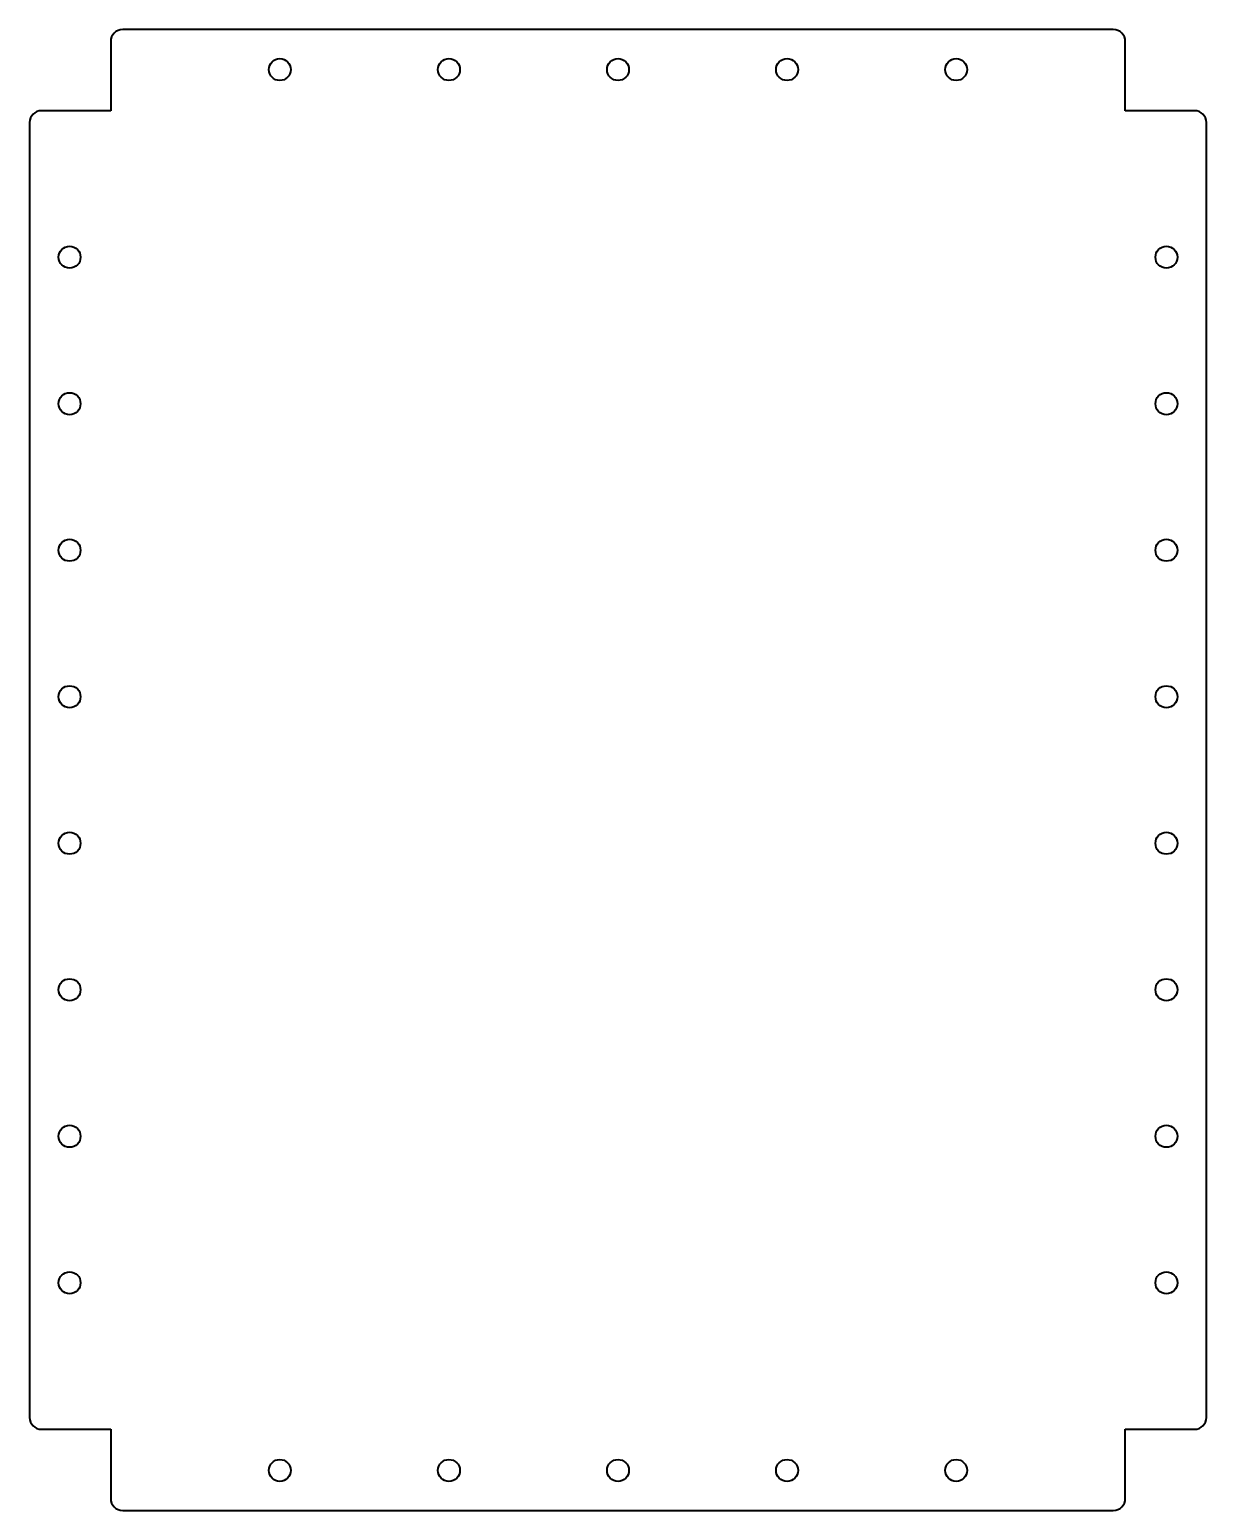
# Model space of a CAD drawing. Header units: millimetres. Extents: x -274 to 20, y -351 to 20.
import ezdxf

# ---------------------------------------------------------------- set-up
doc = ezdxf.new("R2010")
doc.units = ezdxf.units.MM
doc.layers.add('Visible', color=7, linetype='Continuous', lineweight=40)

msp = doc.modelspace()

# ---------------------------------------------------------------- linework, layer by layer
at = {"layer": 'Visible'}
for p, q in [((-3, 20.3), (-251, 20.3)), ((-254, 17.3), (-254, 0)), ((0, 0), (0, 17.3)), ((17.3, 0), (0, 0)), ((-274.3, -3), (-274.3, -327.2)), ((-254, 0), (-271.3, 0)), ((20.3, -327.2), (20.3, -3)), ((-271.3, -330.2), (-254, -330.2)), ((-254, -330.2), (-254, -347.5)), ((0, -347.5), (0, -330.2)), ((0, -330.2), (17.3, -330.2)), ((-251, -350.5), (-3, -350.5))]:
    msp.add_line(p, q, dxfattribs=at)
for centre in [(-211.67, 10.3), (-169.33, 10.3), (-127, 10.3), (-84.67, 10.3), (-42.33, 10.3), (-264.3, -36.69), (10.3, -36.69), (-264.3, -73.38), (10.3, -73.38), (-264.3, -110.07), (10.3, -110.07), (-264.3, -146.76), (10.3, -146.76), (-264.3, -183.44), (10.3, -183.44), (-264.3, -220.13), (10.3, -220.13), (-264.3, -256.82), (10.3, -256.82), (-264.3, -293.51), (10.3, -293.51), (-211.67, -340.5), (-169.33, -340.5), (-127, -340.5), (-84.67, -340.5), (-42.33, -340.5)]:
    msp.add_circle(centre, 2.75, dxfattribs=at)
for centre, start, end in [((-251, 17.3), 90, 180), ((-3, 17.3), 0, 90), ((-271.3, -3), 90, 180), ((17.3, -3), 0, 90), ((-271.3, -327.2), 180, 270), ((17.3, -327.2), 270, 0), ((-251, -347.5), 180, 270), ((-3, -347.5), 270, 0)]:
    msp.add_arc(centre, 3, start, end, dxfattribs=at)

doc.saveas('drawing.dxf')
